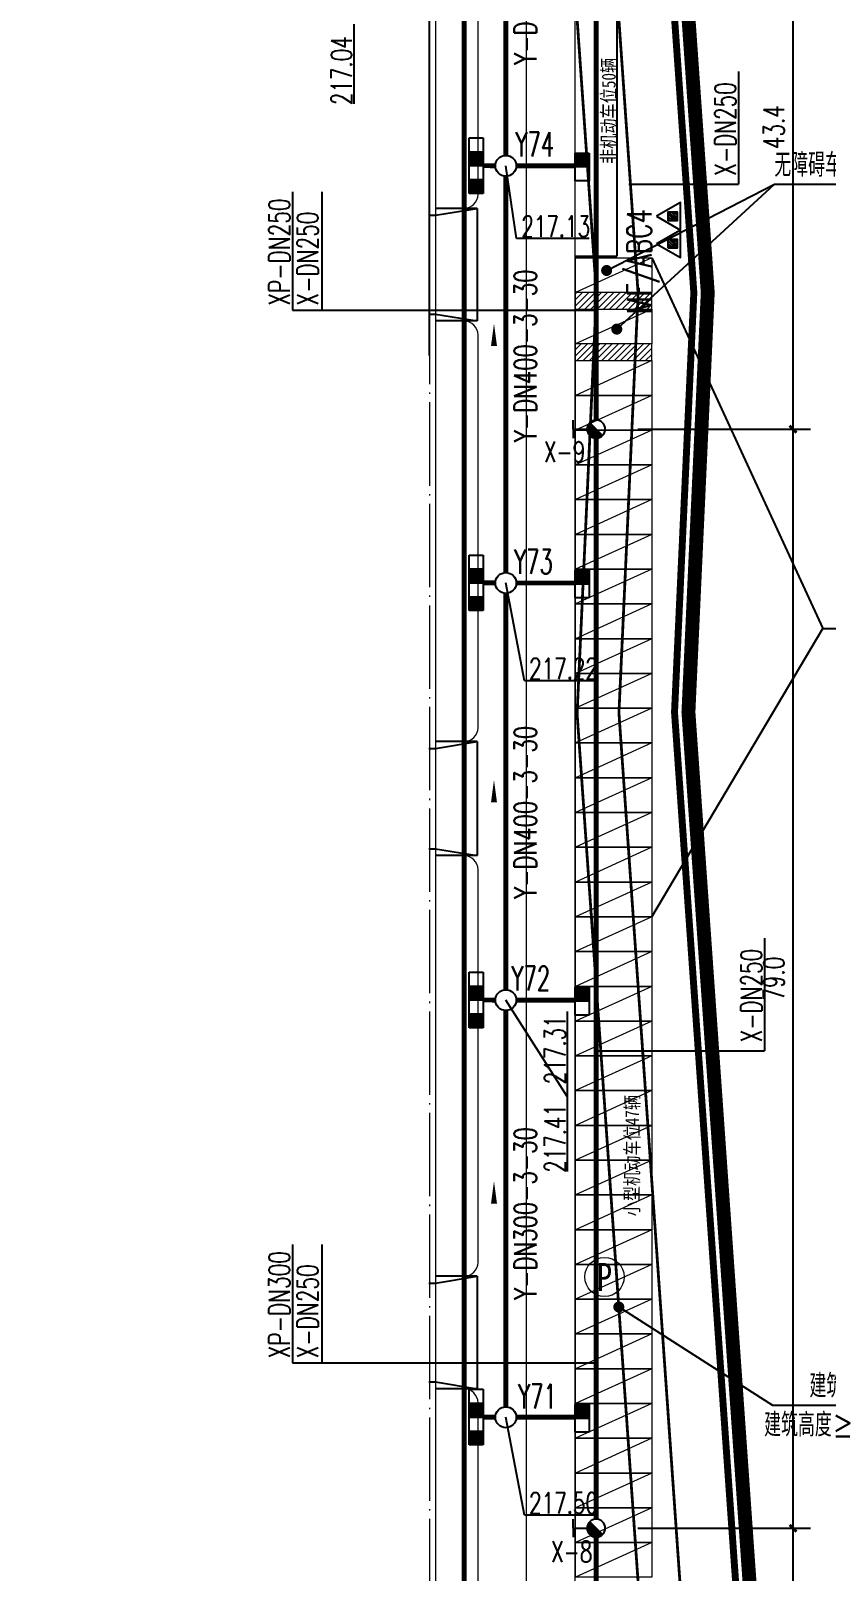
# Model space of a CAD drawing. Header units: metres. Extents: x 497246 to 997717, y 2998582 to 5998198.
# Drawn here: x 497942.7 to 498000, y 2998931.8 to 2999042.5 of the extents above; entities that cross this region are included whole.
import ezdxf
from ezdxf.enums import TextEntityAlignment as Align

# ---------------------------------------------------------------- set-up
doc = ezdxf.new("R2010")
doc.units = ezdxf.units.M
doc.header["$LTSCALE"] = 1000
for name, pattern in [('ACAD_ISO05W100', [34, 24, -3, 0.5, -3, 0.5, -3]), ('DASH', [0.35, 0.25, -0.1]), ('DASHED', [19.05, 12.7, -6.35]), ('DOTE', [2.42, 2, -0.2, 0.02, -0.2]), ('PHANTOM2', [31.75, 15.875, -3.175, 3.175, -3.175, 3.175, -3.175])]:
    doc.linetypes.add(name, pattern=pattern)
doc.layers.get('0').update_dxf_attribs({"linetype": 'CONTINUOUS'})
doc.layers.get('Defpoints').update_dxf_attribs({"linetype": 'CONTINUOUS'})
for name, color, linetype, lineweight in [('1_RO_规划停车位', 35, 'CONTINUOUS', 13), ('道路', 4, 'CONTINUOUS', 15), ('道路中线', 1, 'DOTE', 13)]:
    doc.layers.add(name, color=color, linetype=linetype, lineweight=lineweight)
for name, color, linetype in [('DIM_LEAD', 3, 'CONTINUOUS'), ('EQUIP_消火栓', 7, 'CONTINUOUS'), ('EQUIP_灭火器', 7, 'CONTINUOUS'), ('PIPE-消防', 1, 'CONTINUOUS'), ('PIPE-给水', 3, 'CONTINUOUS'), ('PIPE-雨水', 4, 'CONTINUOUS'), ('PUB_TEXT', 7, 'CONTINUOUS'), ('TEXT_灭火器', 7, 'CONTINUOUS'), ('TEXT_雨水', 7, 'CONTINUOUS'), ('TWT_DIM', 3, 'CONTINUOUS'), ('TWT_雨水口', 4, 'CONTINUOUS'), ('WELL_雨水', 4, 'CONTINUOUS'), ('YD-R2', 50, 'CONTINUOUS'), ('围墙', 6, 'FENCELINE2'), ('图例层', 7, 'CONTINUOUS'), ('建筑', 7, 'CONTINUOUS'), ('建筑门坡散水', 9, 'CONTINUOUS'), ('红线', 1, 'PHANTOM2'), ('雨水标注', 100, 'CONTINUOUS')]:
    doc.layers.add(name, color=color, linetype=linetype)
doc.layers.add('建筑轴线', color=1, linetype='DOTE', lineweight=15, plot=False)
doc.styles.add('_TCH_DIM', font='SIMPLEX', dxfattribs={"bigfont": 'GBCBIG'})
doc.styles.add('_TCH_DIM_T3', font='SIMPLEX', dxfattribs={"width": 0.705882, "bigfont": 'GBCBIG'})
doc.styles.add('_TWT_WELL', font='SIMPLEX', dxfattribs={"width": 0.8, "height": 3.5, "bigfont": 'HZTXT'})
doc.styles.add('DIMHT', font='simhei.ttf', dxfattribs={"width": 0.8})
doc.styles.add('HZTXT', font='txt', dxfattribs={"width": 0.7, "bigfont": 'HZTXT'})
doc.styles.add('TG_LINETYPE', font='SIMPLEX', dxfattribs={"width": 0.8, "height": 3, "bigfont": 'HZTXT'})
doc.linetypes.add('FENCELINE2', pattern='A,6.35,-2.54,[132,ltypeshp.shx,S=2.54,R=0,X=-2.54,Y=0],-2.54,25.4', length=36.83)
doc.linetypes.add('TG_X', pattern='A,3,-0.3,["X",TG_LINETYPE,S=0.1,R=0,X=-0.23,Y=-0.15],0', length=3.3)
doc.linetypes.add('TG_XP', pattern='A,3,-0.6,["XP",TG_LINETYPE,S=0.1,R=0,X=-0.6,Y=-0.2],0', length=3.6)
doc.linetypes.add('TG_Y', pattern='A,2,-0.3,["Y",TG_LINETYPE,S=0.1,R=0,X=-0.23,Y=-0.15],0', length=2.3)
doc.dimstyles.new('_TWT_ARCH&&1', dxfattribs={"dimtxt": 1.4875, "dimasz": 0.5, "dimexe": 1.25, "dimexo": 1.5, "dimgap": 0.63125, "dimtad": 1, "dimdec": 1, "dimzin": 0, "dimdsep": 46, "dimtxsty": '_TCH_DIM_T3', "dimblk": 'ARCHTICK', "dimcen": 0.09, "dimclrt": 7, "dimazin": 2, "dimtfac": 1, "dimtdec": 1, "dimtix": 1, "dimtmove": 2, "dimatfit": 3, "dimfxl": 1, "dimtolj": 1, "dimtzin": 0, "dimarcsym": 0})
pattern_1 = [(45, (0, 0), (-0.224506403027, 0.224506403027), [])]

# ---------------------------------------------------------------- blocks, each defined once
blk = doc.blocks.new('chewei')
at = {"layer": '1_RO_规划停车位'}
blk.add_line((152.98, -11.01), (155.48, -16.51), dxfattribs=at)
blk.add_lwpolyline([(152.98, -11.01), (155.48, -11.01), (155.48, -16.51), (152.98, -16.51)], close=True, dxfattribs=at)
blk = doc.blocks.new('PPPPPPP')
at = {"layer": '1_RO_规划停车位'}
blk.add_circle((39537001.74, 3801410.89), 1.41, dxfattribs=at)
at = {"layer": '1_RO_规划停车位', "style": 'DIMHT', "width": 0.8}
blk.add_text('P', height=2, dxfattribs=at).set_placement((39537001.74, 3801410.89), align=Align.MIDDLE_CENTER)
blk = doc.blocks.new('_ArchTick')
at = {"color": 0, "linetype": 'ByBlock', "const_width": 0.4}
blk.add_lwpolyline([(-0.5, -0.5), (0.5, 0.5)], dxfattribs=at)
blk = doc.blocks.new('*D445')
at = {"layer": 'Defpoints', "color": 0, "transparency": 16777216}
for p in [(497984.91, 2998934.86), (497997.58, 2998934.86), (497984.91, 2998914.83)]:
    blk.add_point(p, dxfattribs=at)
at = {"layer": 'TWT_DIM', "color": 0, "lineweight": -2, "transparency": 16777216}
for p, q in [((497986.41, 2998934.86), (497998.83, 2998934.86)), ((497997.58, 2998914.83), (497997.58, 2998934.86)), ((497986.41, 2998914.83), (497998.83, 2998914.83))]:
    blk.add_line(p, q, dxfattribs=at)
at = {"layer": 'TWT_DIM', "color": 0, "lineweight": -2, "transparency": 16777216, "xscale": 0.5, "yscale": 0.5, "zscale": 0.5}
for p, rotation in [((497997.58, 2998934.86), 90), ((497997.58, 2998914.83), 270)]:
    blk.add_blockref('_ArchTick', p, dxfattribs=dict(at, rotation=rotation))
at = {"layer": 'TWT_DIM', "color": 7, "transparency": 16777216, "insert": (497996.2, 2998924.84), "char_height": 1.488, "attachment_point": 5, "rotation": 90, "style": '_TCH_DIM_T3'}
blk.add_mtext('\\A1;20.0', dxfattribs=at)
blk = doc.blocks.new('*D446')
at = {"layer": 'Defpoints', "color": 0, "transparency": 16777216}
for p in [(497984.91, 2999013.9), (497997.58, 2999013.9), (497984.91, 2998934.86)]:
    blk.add_point(p, dxfattribs=at)
at = {"layer": 'TWT_DIM', "color": 0, "lineweight": -2, "transparency": 16777216}
for p, q in [((497986.41, 2999013.9), (497998.83, 2999013.9)), ((497997.58, 2998934.86), (497997.58, 2999013.9)), ((497986.41, 2998934.86), (497998.83, 2998934.86))]:
    blk.add_line(p, q, dxfattribs=at)
at = {"layer": 'TWT_DIM', "color": 0, "lineweight": -2, "transparency": 16777216, "xscale": 0.5, "yscale": 0.5, "zscale": 0.5}
for p, rotation in [((497997.58, 2999013.9), 90), ((497997.58, 2998934.86), 270)]:
    blk.add_blockref('_ArchTick', p, dxfattribs=dict(at, rotation=rotation))
at = {"layer": 'TWT_DIM', "color": 7, "transparency": 16777216, "insert": (497996.2, 2998974.38), "char_height": 1.488, "attachment_point": 5, "rotation": 90, "style": '_TCH_DIM_T3'}
blk.add_mtext('\\A1;79.0', dxfattribs=at)
blk = doc.blocks.new('*D447')
at = {"layer": 'Defpoints', "color": 0, "transparency": 16777216}
for p in [(497984.91, 2999057.33), (497997.58, 2999057.33), (497984.91, 2999013.9)]:
    blk.add_point(p, dxfattribs=at)
at = {"layer": 'TWT_DIM', "color": 0, "lineweight": -2, "transparency": 16777216}
for p, q in [((497986.41, 2999057.33), (497998.83, 2999057.33)), ((497997.58, 2999013.9), (497997.58, 2999057.33)), ((497986.41, 2999013.9), (497998.83, 2999013.9))]:
    blk.add_line(p, q, dxfattribs=at)
at = {"layer": 'TWT_DIM', "color": 0, "lineweight": -2, "transparency": 16777216, "xscale": 0.5, "yscale": 0.5, "zscale": 0.5}
for p, rotation in [((497997.58, 2999057.33), 90), ((497997.58, 2999013.9), 270)]:
    blk.add_blockref('_ArchTick', p, dxfattribs=dict(at, rotation=rotation))
at = {"layer": 'TWT_DIM', "color": 7, "transparency": 16777216, "insert": (497996.2, 2999035.62), "char_height": 1.488, "attachment_point": 5, "rotation": 90, "style": '_TCH_DIM_T3'}
blk.add_mtext('\\A1;43.4', dxfattribs=at)
blk = doc.blocks.new('$TwtSys$00000385')
for p, q in [((0, 331), (-130, 331)), ((0, 331), (0, 131)), ((0, 331), (130, 331)), ((92, 92), (-92, -92))]:
    blk.add_line(p, q)
for start, end in [(135, 315), (315, 135)]:
    blk.add_arc((0, 0), 131, start, end)
at = {"color": 0}
for points in [[(-34, 127), (-127, 34), (34, 127), (-127, -34)], [(-93, 93), (-93, 93), (-34, 127), (-127, 34)], [(34, 127), (-127, -34), (93, 93), (-93, -93)]]:
    blk.add_solid(points, dxfattribs=at)
blk = doc.blocks.new('$TwtSys$00000187')
blk.add_circle((0, 0), 0.5)
blk = doc.blocks.new('$TwtSys$00000425')
for p, q in [((-1000, -250), (-1000, 250)), ((-1000, 250), (0, 250)), ((-500, -250), (-500, 250)), ((0, 250), (1000, 250)), ((0, 250), (0, -250)), ((0, -250), (0, 250)), ((500, -250), (500, 250)), ((1000, 250), (1000, -250)), ((0, -250), (-1000, -250)), ((1000, -250), (0, -250))]:
    blk.add_line(p, q)
for points in [[(-500, 250), (0, 250), (-500, -250), (0, -250)], [(500, 250), (1000, 250), (500, -250), (1000, -250)]]:
    blk.add_solid(points)
blk = doc.blocks.new('$TwtSys$00000424')
for p, q in [((-500, 250), (500, 250)), ((-500, -250), (-500, 250)), ((0, -250), (0, 250)), ((500, 250), (500, -250)), ((500, -250), (-500, -250))]:
    blk.add_line(p, q)
blk.add_solid([(0, 250), (500, 250), (0, -250), (500, -250)])
blk = doc.blocks.new('$TWTSYS$00000546')
h = blk.add_hatch()
h.set_pattern_fill('ANSI31', color=256, scale=200, style=0)
h.set_pattern_definition([(45, (-38543.802, -6670.83), (-17.67767, 17.67767), [])])
h.paths.add_polyline_path([(-65, 174), (65, 174), (65, 44), (-65, 44)])
for points in [[(0, 344), (-198, 0), (198, 0)], [(-65, 174), (65, 174), (65, 44), (-65, 44)]]:
    blk.add_lwpolyline(points, close=True)

msp = doc.modelspace()

# ---------------------------------------------------------------- hatches: boundary and pattern name
at = {"layer": '1_RO_规划停车位'}
h = msp.add_hatch(dxfattribs=at)
h.set_pattern_fill('ANSI31', color=256, scale=0.2, style=0)
h.set_pattern_definition(pattern_1)
h.paths.add_polyline_path([(497981.91, 2999022.53), (497981.91, 2999023.73), (497987.41, 2999023.73), (497987.41, 2999022.53)])
h = msp.add_hatch(dxfattribs=at)
h.set_pattern_fill('ANSI31', color=256, scale=0.2, style=0)
h.set_pattern_definition(pattern_1)
h.paths.add_polyline_path([(497981.91, 2999018.83), (497981.91, 2999020.03), (497987.41, 2999020.03), (497987.41, 2999018.83)])

# ---------------------------------------------------------------- linework, layer by layer
at = {"color": 0, "ltscale": 10}
msp.add_line((497971.41, 2999019.2), (497971.41, 2999076.21), dxfattribs=at)
at = {"color": 0}
for p in [(497984.91, 2999057.33), (497981.91, 2999026.33)]:
    msp.add_line(p, (497984.91, 2999026.33), dxfattribs=at)
at = {"layer": '1_RO_规划停车位'}
for points in [[(497987.41, 2999022.53), (497987.41, 2999023.73), (497981.91, 2999023.73), (497981.91, 2999022.53)], [(497987.41, 2999018.83), (497987.41, 2999020.03), (497981.91, 2999020.03), (497981.91, 2999018.83)]]:
    msp.add_lwpolyline(points, close=True, dxfattribs=at)
at = {"layer": 'DIM_LEAD'}
for p, q in [((497984.17, 2999025.31), (497996.24, 2999031.52)), ((497984.9, 2999021.09), (497996.24, 2999031.52)), ((497996.24, 2999031.52), (498004.84, 2999031.52)), ((497987.41, 2999026.23), (497999.72, 2998999.56)), ((497987.41, 2998978.83), (497999.72, 2998999.56)), ((497999.72, 2998999.56), (498008.33, 2998999.56)), ((497985.04, 2998950.77), (497996.1, 2998943.72)), ((497996.1, 2998943.72), (498005.21, 2998943.72))]:
    msp.add_line(p, q, dxfattribs=at)
at = {"layer": 'DIM_LEAD', "const_width": 0.4}
for points in [[(497983.99, 2999025.22, 1), (497984.34, 2999025.4, 1)], [(497984.75, 2999020.96, 1), (497985.04, 2999021.23, 1)], [(497984.86, 2998950.85, 1), (497985.22, 2998950.69, 1)]]:
    msp.add_lwpolyline(points, format="xyb", close=True, dxfattribs=at)
at = {"layer": 'PIPE-消防', "color": 70, "linetype": 'ByBlock'}
for p, q in [((497985.77, 2999031.52), (497993.65, 2999031.52)), ((497961.56, 2999022.45), (497983.41, 2999022.45)), ((497983.41, 2998969.2), (497995.52, 2998969.2)), ((497961.56, 2998946.75), (497983.41, 2998946.75))]:
    msp.add_line(p, q, dxfattribs=at)
at = {"layer": 'PIPE-消防', "color": 191, "linetype": 'TG_XP', "ltscale": 0.003, "const_width": 0.35}
msp.add_lwpolyline([(497973.91, 2998916.83), (497973.91, 2999059.34)], dxfattribs=at)
at = {"layer": 'PIPE-消防', "linetype": 'TG_X', "ltscale": 0.005, "const_width": 0.35}
for points in [[(497983.41, 2999014.55), (497983.41, 2999056.89)], [(497983.41, 2998935.51), (497983.41, 2999013.24)], [(497983.41, 2998914.83), (497983.41, 2998934.2)]]:
    msp.add_lwpolyline(points, dxfattribs=at)
at = {"layer": 'PIPE-给水', "color": 70, "linetype": 'ByBlock'}
for p, q in [((497993.65, 2999039.61), (497993.65, 2999031.52)), ((497961.56, 2999030.96), (497961.56, 2999022.45)), ((497963.67, 2999030.96), (497963.67, 2999022.45)), ((497995.52, 2998977.3), (497995.52, 2998969.2)), ((497961.56, 2998955.26), (497961.56, 2998946.75)), ((497963.67, 2998955.26), (497963.67, 2998946.75))]:
    msp.add_line(p, q, dxfattribs=at)
at = {"layer": 'PIPE-雨水', "color": 0, "linetype": 'TG_Y', "ltscale": 0.005, "const_width": 0.35}
for points in [[(497976.91, 2999033.59), (497976.91, 2999062.09)], [(497975.28, 2999032.85), (497976.16, 2999032.84)], [(497976.91, 2999003.59), (497976.91, 2999032.09)], [(497977.66, 2999032.84), (497981.91, 2999032.84)], [(497975.28, 2999002.85), (497976.16, 2999002.84)], [(497977.66, 2999002.84), (497981.91, 2999002.84)], [(497976.91, 2998973.59), (497976.91, 2999002.09)], [(497975.28, 2998972.85), (497976.16, 2998972.84)], [(497977.66, 2998972.84), (497981.91, 2998972.84)], [(497976.91, 2998943.59), (497976.91, 2998972.09)], [(497975.28, 2998942.85), (497976.16, 2998942.84)], [(497977.66, 2998942.84), (497981.91, 2998942.84)]]:
    msp.add_lwpolyline(points, dxfattribs=at)
at = {"layer": 'PIPE-雨水', "color": 70, "linetype": 'ByBlock'}
for points in [[(497976.05, 2999017.02, 0, 0, 0), (497976.06, 2999021.5, 0, 0.432, 0), (497976.06, 2999019.88, 0, 0, 0)], [(497976.05, 2998984.2, 0, 0, 0), (497976.06, 2998988.68, 0, 0.432, 0), (497976.06, 2998987.06, 0, 0, 0)], [(497976.05, 2998955.34, 0, 0, 0), (497976.06, 2998959.83, 0, 0.432, 0), (497976.06, 2998958.21, 0, 0, 0)]]:
    msp.add_lwpolyline(points, format="xyseb", dxfattribs=at)
at = {"layer": 'YD-R2', "color": 0}
msp.add_lwpolyline([(497996.53, 2998901.33), (497990.05, 2998993.55), (497991.44, 2999023.72), (497984.03, 2999129.26), (497978.43, 2999158.94), (497971.73, 2999254.33)], dxfattribs=at)
at = {"layer": '围墙', "ltscale": 0.3, "const_width": 0.5, "flags": 128}
msp.add_lwpolyline([(497987.69, 2999062.83), (497990.44, 2999023.71), (497989.05, 2998993.54), (497995.46, 2998902.33), (497929.52, 2998902.33)], dxfattribs=at)
at = {"layer": '图例层', "color": 1, "linetype": 'DASHED', "ltscale": 0.5, "const_width": 0.2}
msp.add_lwpolyline([(497967.14, 2999248.33), (497973.46, 2999158.3), (497979.06, 2999128.62), (497986.43, 2999023.66), (497985.05, 2998993.49), (497990.96, 2998909.33)], dxfattribs=at)
at = {"layer": '图例层', "color": 11, "linetype": 'DASH', "ltscale": 20, "const_width": 0.2, "flags": 128}
msp.add_lwpolyline([(497964.41, 2999244.33), (497970.48, 2999157.92), (497976.08, 2999128.24), (497983.43, 2999023.63), (497982.04, 2998993.45), (497987.67, 2998913.33)], dxfattribs=at)
at = {"layer": '建筑', "linetype": 'Continuous', "const_width": 0.1}
msp.add_lwpolyline([(497971.86, 2998921.88), (497823.96, 2998921.88), (497823.96, 2999052.78), (497971.86, 2999052.78)], close=True, dxfattribs=at)
at = {"layer": '建筑轴线', "ltscale": 0.003}
msp.add_lwpolyline([(497824.41, 2999052.33), (497971.41, 2999052.33), (497971.41, 2998922.33), (497824.41, 2998922.33)], close=True, dxfattribs=at)
at = {"layer": '建筑门坡散水', "linetype": 'Continuous'}
for p, q in [((497971.36, 2999029.28), (497971.86, 2999029.28)), ((497971.86, 2999029.28), (497974.86, 2999029.78)), ((497974.86, 2999029.78), (497971.86, 2999029.78)), ((497974.86, 2999029.78), (497974.86, 2999021.68)), ((497971.36, 2999022.18), (497971.86, 2999022.18)), ((497971.86, 2999022.18), (497974.86, 2999021.68)), ((497974.86, 2999021.68), (497971.86, 2999021.68)), ((497971.86, 2998990.93), (497974.86, 2998991.43)), ((497974.86, 2998991.43), (497971.86, 2998991.43)), ((497974.86, 2998991.43), (497974.86, 2998983.23)), ((497971.36, 2998990.93), (497971.86, 2998990.93)), ((497971.36, 2998983.73), (497971.86, 2998983.73)), ((497971.86, 2998983.73), (497974.86, 2998983.23)), ((497974.86, 2998983.23), (497971.86, 2998983.23)), ((497971.36, 2998952.48), (497971.86, 2998952.48)), ((497971.86, 2998952.48), (497974.86, 2998952.98)), ((497974.86, 2998952.98), (497971.86, 2998952.98)), ((497974.86, 2998952.98), (497974.86, 2998944.88)), ((497971.36, 2998945.38), (497971.86, 2998945.38)), ((497971.86, 2998945.38), (497974.86, 2998944.88)), ((497974.86, 2998944.88), (497971.86, 2998944.88))]:
    msp.add_line(p, q, dxfattribs=at)
at = {"layer": '红线', "color": 1, "linetype": 'ACAD_ISO05W100', "flags": 128}
for const_width in [1, 1, 1, 1, 0.7, 0.7, 0.7, 0.7]:
    msp.add_lwpolyline([(497971.73, 2999254.33), (497978.43, 2999158.94), (497984.03, 2999129.26), (497991.44, 2999023.72), (497990.05, 2998993.55), (497996.53, 2998901.33), (497677.7, 2998901.33), (497652.7, 2998904.83), (497585.69, 2998904.83), (497583.86, 2998904.92), (497582.68, 2998905.06, -0.37059), (497565.69, 2998924.83), (497565.61, 2998970.3), (497562.06, 2998995.3), (497561.77, 2999162.67, 0.017235), (497559.22, 2999232.92), (497559.17, 2999234.33, -0.414214), (497579.17, 2999254.33), (497971.73, 2999254.33)], format="xyb", close=True, dxfattribs=dict(at, const_width=const_width))
at = {"layer": '道路', "linetype": 'ByBlock', "lineweight": 0, "ltscale": 0.2}
for p, q in [((497981.91, 2998906.33), (497981.91, 2999057.33)), ((497973.91, 2999029.78), (497971.86, 2999029.78)), ((497973.91, 2999021.68), (497971.86, 2999021.68)), ((497973.91, 2998991.43), (497971.86, 2998991.43)), ((497973.91, 2998983.23), (497971.86, 2998983.23)), ((497973.91, 2998952.98), (497971.86, 2998952.98)), ((497973.91, 2998944.88), (497971.86, 2998944.88))]:
    msp.add_line(p, q, dxfattribs=at)
at = {"layer": '道路', "linetype": 'ByBlock', "ltscale": 0.2}
for p, q in [((497974.91, 2999030.78), (497974.91, 2999051.33)), ((497974.91, 2998992.43), (497974.91, 2999020.68)), ((497974.91, 2998953.98), (497974.91, 2998982.23)), ((497974.91, 2998922.33), (497974.91, 2998943.88))]:
    msp.add_line(p, q, dxfattribs=at)
at = {"layer": '道路', "linetype": 'ByBlock', "lineweight": 0, "ltscale": 0.2}
for centre, start, end in [((497973.91, 2999030.78), 270, 0), ((497973.91, 2999020.68), 0, 90), ((497973.91, 2998992.43), 270, 0)]:
    msp.add_arc(centre, 1, start, end, dxfattribs=at)
at = {"layer": '道路', "linetype": 'ByBlock', "ltscale": 0.2}
for centre, start, end in [((497973.91, 2998982.23), 0, 90), ((497973.91, 2998953.98), 270, 0), ((497973.91, 2998943.88), 0, 90)]:
    msp.add_arc(centre, 1, start, end, dxfattribs=at)
at = {"layer": '道路中线', "ltscale": 5}
msp.add_line((497978.41, 2998909.83), (497978.41, 2999067.58), dxfattribs=at)
at = {"layer": '道路中线', "ltscale": 0.005}
msp.add_line((497978.41, 2998909.83), (497978.41, 2999067.58), dxfattribs=at)
at = {"layer": '雨水标注', "color": 70}
for p, q in [((497965.98, 2999043.03), (497965.98, 2999037.29)), ((497977.69, 2999027.6), (497976.91, 2999032.84)), ((497982.91, 2999027.6), (497977.69, 2999027.6)), ((497978.25, 2998995.79), (497976.91, 2999002.84)), ((497983.48, 2998995.79), (497978.25, 2998995.79)), ((497981.33, 2998965.9), (497976.91, 2998972.84)), ((497981.33, 2998972.01), (497981.33, 2998965.9)), ((497981.33, 2998965.9), (497981.33, 2998960.51)), ((497978.25, 2998935.79), (497976.91, 2998942.84)), ((497983.48, 2998935.79), (497978.25, 2998935.79))]:
    msp.add_line(p, q, dxfattribs=at)

# ---------------------------------------------------------------- block references
at = {"layer": '1_RO_规划停车位'}
for name, p, rotation in [('chewei', (497998.43, 2999179.21), 269.9999998288981), ('chewei', (497998.43, 2999175.51), 269.9999998288981), ('chewei', (497998.43, 2999171.81), 269.9999998288981), ('chewei', (497998.43, 2999169.31), 269.9999998288981), ('chewei', (497998.43, 2999166.81), 269.9999998288981), ('chewei', (497998.43, 2999164.31), 269.9999998288981), ('chewei', (497998.43, 2999161.81), 269.9999998288981), ('chewei', (497998.43, 2999159.31), 269.9999998288981), ('chewei', (497998.43, 2999156.81), 269.9999998288981), ('chewei', (497998.43, 2999154.31), 269.9999998288981), ('chewei', (497998.43, 2999151.81), 269.9999998288981), ('chewei', (497998.43, 2999149.31), 269.9999998288981), ('chewei', (497998.43, 2999146.81), 269.9999998288981), ('chewei', (497998.43, 2999144.31), 269.9999998288981), ('chewei', (497998.43, 2999141.81), 269.9999998288981), ('chewei', (497998.43, 2999139.31), 269.9999998288981), ('chewei', (497998.43, 2999136.81), 269.9999998288981), ('chewei', (497998.43, 2999134.31), 269.9999998288981), ('chewei', (497998.43, 2999131.81), 269.9999998288981), ('chewei', (497998.43, 2999129.31), 269.9999998288981), ('chewei', (497998.43, 2999126.81), 269.9999998288981), ('chewei', (497998.43, 2999124.31), 269.9999998288981), ('chewei', (497998.43, 2999121.81), 269.9999998288981), ('chewei', (497998.43, 2999119.31), 269.9999998288981), ('chewei', (497998.43, 2999116.81), 269.9999998288981), ('chewei', (497998.43, 2999114.31), 269.9999998288981), ('chewei', (497998.43, 2999111.81), 269.9999998288981), ('chewei', (497998.43, 2999109.31), 269.9999998288981), ('chewei', (497998.43, 2999106.81), 269.9999998288981), ('PPPPPPP', (-39042619.74, -764806.65), 359.9454393970495), ('chewei', (497998.43, 2999104.31), 269.9999998288981), ('chewei', (497998.43, 2999101.81), 269.9999998288981), ('chewei', (497998.43, 2999099.31), 269.9999998288981), ('chewei', (497998.43, 2999096.81), 269.9999998288981), ('chewei', (497998.43, 2999094.31), 269.9999998288981), ('chewei', (497998.43, 2999091.81), 269.9999998288981), ('chewei', (497998.43, 2999089.31), 269.9999998288981), ('chewei', (497998.43, 2999086.81), 269.9999998288981)]:
    msp.add_blockref(name, p, dxfattribs=dict(at, rotation=rotation))
at = {"layer": 'EQUIP_消火栓', "xscale": 0.005, "yscale": 0.005, "zscale": 0.005, "rotation": 90}
for p in [(497983.41, 2999013.9), (497983.41, 2998934.86)]:
    msp.add_blockref('$TwtSys$00000385', p, dxfattribs=at)
at = {"layer": 'EQUIP_灭火器', "color": 3, "xscale": 0.005, "yscale": 0.005, "zscale": 0.005, "rotation": 90}
for p in [(497989.47, 2999029.21), (497989.47, 2999027.23)]:
    msp.add_blockref('$TWTSYS$00000546', p, dxfattribs=at)
at = {"layer": 'TWT_雨水口', "xscale": 0.002, "yscale": 0.002, "zscale": 0.002}
for name, p, rotation in [('$TwtSys$00000425', (497974.78, 2999032.85), 270), ('$TwtSys$00000424', (497982.41, 2999032.76), 90), ('$TwtSys$00000425', (497974.78, 2999002.85), 270), ('$TwtSys$00000424', (497982.41, 2999002.76), 90), ('$TwtSys$00000425', (497974.78, 2998972.85), 270), ('$TwtSys$00000424', (497982.41, 2998972.76), 90), ('$TwtSys$00000425', (497974.78, 2998942.85), 270), ('$TwtSys$00000424', (497982.41, 2998942.76), 90)]:
    msp.add_blockref(name, p, dxfattribs=dict(at, rotation=rotation))
at = {"layer": 'WELL_雨水', "xscale": 1.5, "yscale": 1.5, "zscale": 1.5}
for p in [(497976.91, 2999032.84), (497976.91, 2999002.84), (497976.91, 2998972.84), (497976.91, 2998942.84)]:
    msp.add_blockref('$TwtSys$00000187', p, dxfattribs=at)

# ---------------------------------------------------------------- texts
at = {"layer": '1_RO_规划停车位', "style": 'DIMHT', "width": 0.8}
for s, p in [('非机动车位50辆', (497984.81, 2999032.97, 0)), ('小型机动车位47辆', (497986.49, 2998957.29))]:
    msp.add_text(s, height=1, rotation=89.9455, dxfattribs=at).set_placement(p)
at = {"layer": 'PIPE-消防', "linetype": 'TG_X', "ltscale": 700, "style": 'HZTXT', "width": 0.7}
for height, p in [(1.5, (497992.7, 2999035.49)), (1.508, (497962.66, 2999026.17)), (1.5, (497994.57, 2998973.17)), (1.508, (497962.66, 2998950.46))]:
    msp.add_text('X-DN250', height=height, rotation=90, dxfattribs=at).set_placement(p, align=Align.MIDDLE)
at = {"layer": 'PIPE-消防', "color": 191, "linetype": 'TG_XP', "ltscale": 400, "style": 'HZTXT', "width": 0.7}
for s, p in [('XP-DN250', (497960.61, 2999026.64)), ('XP-DN300', (497960.61, 2998950.94))]:
    msp.add_text(s, height=1.508, rotation=90, dxfattribs=at).set_placement(p, align=Align.MIDDLE)
at = {"layer": 'PIPE-消防', "color": 140, "linetype": 'TG_X', "ltscale": 700, "style": 'HZTXT', "width": 0.7}
for s, p in [('X-9', (497981.14, 2999012.27)), ('X-8', (497981.65, 2998933.17))]:
    msp.add_text(s, height=1.5, dxfattribs=at).set_placement(p, align=Align.MIDDLE)
at = {"layer": 'PIPE-雨水', "color": 70, "style": 'HZTXT', "width": 0.7}
for s, p in [('Y-DN400-3-30', (497978.32, 2999046.32, 20.88)), ('Y-DN400-3-30', (497978.32, 2999019.17, 20.88)), ('Y-DN400-3-30', (497978.32, 2998986.34, 20.88)), ('Y-DN300-3-30', (497978.32, 2998957.49, 20.88))]:
    msp.add_text(s, height=1.6, rotation=90, dxfattribs=at).set_placement(p, align=Align.MIDDLE)
at = {"layer": 'PUB_TEXT', "style": '_TCH_DIM'}
for s, p in [('无障碍车位', (497996.23, 2999032.05)), ('建筑控制线', (497998.76, 2998944.25)), ('建筑高度≥', (497995.5, 2998941.45))]:
    msp.add_text(s, height=1.688, dxfattribs=at).set_placement(p)
at = {"layer": 'TEXT_灭火器', "color": 3, "style": 'HZTXT', "width": 0.7}
msp.add_text('MF/ABC4', height=1.75, rotation=90, dxfattribs=at).set_placement((497987.39, 2999022.18))
at = {"layer": 'TEXT_雨水', "style": '_TWT_WELL', "width": 0.64}
for s, p in [('Y74', (497977.61, 2999033.52)), ('Y73', (497977.51, 2999003.49)), ('Y72', (497977.33, 2998973.53)), ('Y71', (497977.79, 2998943.47))]:
    msp.add_text(s, height=1.75, dxfattribs=at).set_placement(p)
at = {"layer": '雨水标注', "color": 70, "style": 'HZTXT', "width": 0.7}
for s, p in [('217.04', (497965.09, 2999039.68, 20.88)), ('217.31', (497980.45, 2998969.26, 20.88)), ('217.41', (497980.45, 2998962.9, 20.88))]:
    msp.add_text(s, height=1.5, rotation=90, dxfattribs=at).set_placement(p, align=Align.MIDDLE)
for s, p in [('217.13', (497980.5, 2999028.49, 20.88)), ('217.22', (497981.06, 2998996.67, 20.88)), ('217.50', (497981.06, 2998936.67, 20.88))]:
    msp.add_text(s, height=1.5, dxfattribs=at).set_placement(p, align=Align.MIDDLE)

# ---------------------------------------------------------------- dimensions: what is measured, and where the dimension line sits
at = {"layer": 'TWT_DIM', "color": 3}
for p1, p2, picture, middle in [((497984.91, 2999013.9), (497984.91, 2999057.33), '*D447', (497996.2, 2999035.62)), ((497984.91, 2998934.86), (497984.91, 2999013.9), '*D446', (497996.2, 2998974.38)), ((497984.91, 2998914.83), (497984.91, 2998934.86), '*D445', (497996.2, 2998924.84))]:
    dim = msp.add_aligned_dim(p1=p1, p2=p2, distance=-12.66, dimstyle='_TWT_ARCH&&1', dxfattribs=at)
    dim.commit()
    dim.dimension.update_dxf_attribs({"geometry": picture, "text_midpoint": middle})

doc.saveas('drawing.dxf')
